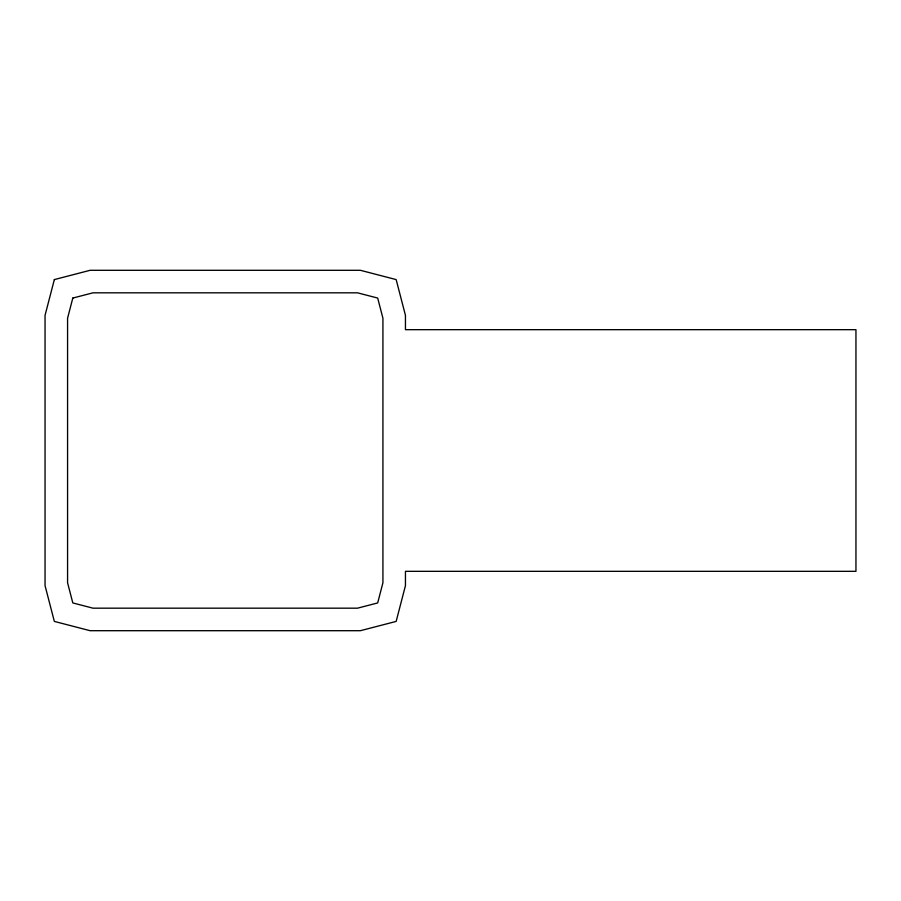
<?xml version="1.0" encoding="UTF-8"?>
<svg xmlns="http://www.w3.org/2000/svg" width="901" height="901" viewBox="0 0 901 901"><rect width="100%" height="100%" fill="white"/><g stroke="black" fill="none" stroke-linecap="round" stroke-linejoin="round"><path stroke-width="1.35" d="M54.342 279.592L45.05 315.35L45.05 585.65L54.342 621.408L90.1 630.7L360.4 630.7L396.158 621.408L405.45 585.65L405.45 571.324L855.95 571.324L855.95 329.676L405.45 329.676L405.45 315.35L396.158 279.592L360.4 270.3L90.1 270.3L54.342 279.592M72.812 298.062L67.575 318.233L67.575 582.767L72.812 602.938L92.983 608.175L357.517 608.175L377.688 602.938L382.925 582.767L382.925 318.233L377.688 298.062L357.517 292.825L92.983 292.825L72.812 298.062"/></g></svg>
